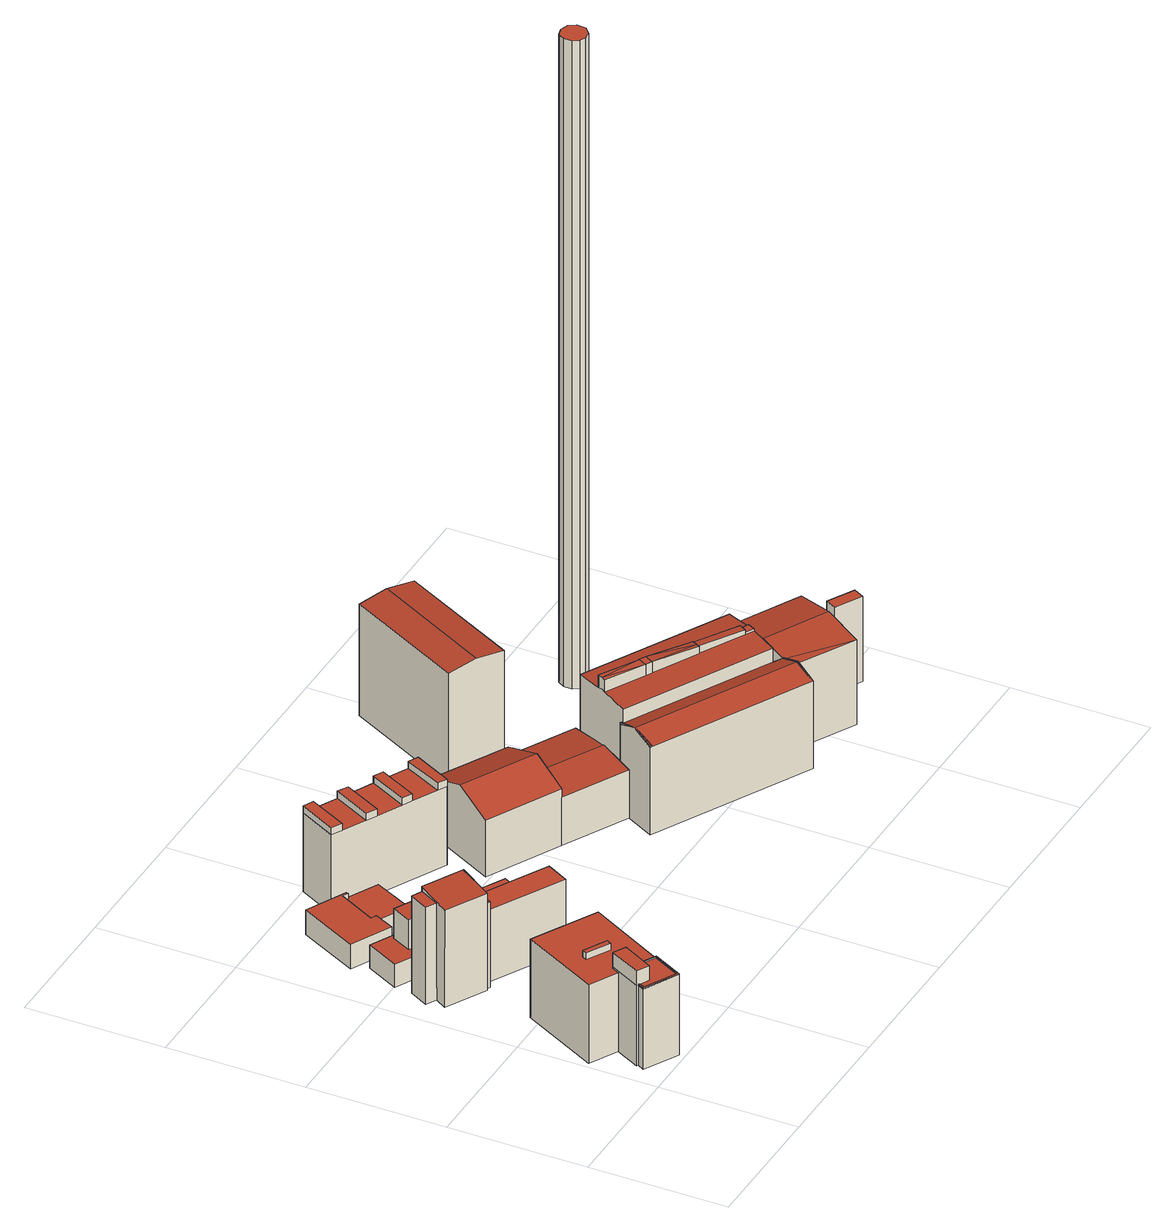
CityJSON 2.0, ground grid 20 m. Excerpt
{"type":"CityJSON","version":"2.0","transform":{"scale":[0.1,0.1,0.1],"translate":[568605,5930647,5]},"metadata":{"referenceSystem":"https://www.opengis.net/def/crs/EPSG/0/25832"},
"CityObjects":{
"building1":{"type":"Building","attributes":{"Grundfläche 2D":"162.082628","Grundhöhe NN":"5.674"},"children":["building1-1","building1-2"],"geometry":[{"type":"MultiSurface","lod":"3","boundaries":[[[0,1,2,3,4,5,6]],[[7,8,9,10,11,12,13,14]],[[15,16,17,18,19,20,21,22]],[[10,23,24,9,8,4,3,2,25]],[[7,26,27,14,28,0,6,5,4,8]],[[28,29,1,0]],[[29,25,2,1]],[[12,11,30,31]],[[12,31,32,15,13]],[[13,15,22,14]],[[14,22,21,28]],[[28,21,20,29]],[[33,25,29,20,19,34]],[[10,25,33,35]],[[11,10,35,30]],[[16,15,32,36]],[[17,16,36,37]],[[18,17,37,38]],[[19,18,38,34]],[[30,35,33,34,38,37,36,32,31]]],"semantics":{"surfaces":[{"type":"RoofSurface"},{"type":"WallSurface"},{"type":"GroundSurface"}],"values":[0,0,0,1,1,1,1,1,1,1,1,1,1,1,1,1,1,1,1,2]}}]},
"building1-1":{"type":"BuildingInstallation","parents":["building1"],"geometry":[{"type":"MultiSurface","lod":"3","boundaries":[[[27,26,39,40,41,24,23,42,43,44]],[[10,11,42,23]],[[11,12,43,42]],[[12,13,44,43]],[[13,14,27,44]],[[39,26,7,45]],[[40,39,45,46]],[[41,40,46,47]],[[24,41,47,9]]],"semantics":{"surfaces":[{"type":"RoofSurface"},{"type":"WallSurface"}],"values":[0,1,1,1,1,1,1,1,1]}}]},
"building1-2":{"type":"BuildingInstallation","parents":["building1"],"geometry":[{"type":"MultiSurface","lod":"3","boundaries":[[[48,49,50,51]],[[51,50,52,53]],[[48,51,53,54]],[[49,48,54,55]],[[50,49,55,52]]],"semantics":{"surfaces":[{"type":"RoofSurface"},{"type":"WallSurface"}],"values":[0,1,1,1,1]}}]},
"building2":{"type":"Building","attributes":{"Grundfläche 2D":"109.145359","Grundhöhe NN":"5.554"},"geometry":[{"type":"Solid","lod":"3","boundaries":[[[[56,57,58,59]],[[60,61,62,63]],[[64,65,66,67,68]],[[69,70,71,72]],[[73,74,75,76]],[[56,59,77,78]],[[57,56,78,79]],[[58,57,79,80]],[[63,62,81,82]],[[60,63,82,83]],[[61,60,83,84]],[[66,65,76,85,77,59]],[[86,67,66,59,58,80]],[[68,67,86,87]],[[65,64,68,87,88,73,76]],[[70,69,89,90]],[[71,70,90,91]],[[61,84,92,72,71,91,81,62]],[[74,73,88,93]],[[72,75,74,93,89,69]],[[75,72,92,85,76]],[[91,90,89,93,88,87,86,80,79,78,77,85,92,84,83,82,81]]]],"semantics":{"surfaces":[{"type":"RoofSurface"},{"type":"WallSurface"},{"type":"GroundSurface"}],"values":[[0,0,0,0,0,1,1,1,1,1,1,1,1,1,1,1,1,1,1,1,1,2]]}}]},
"building3":{"type":"Building","attributes":{"Grundfläche 2D":"60.972011","Grundhöhe NN":"5.519"},"children":["building3-1"],"geometry":[{"type":"Solid","lod":"3","boundaries":[[[[94,95,96,97]],[[95,94,98,99]],[[96,95,99,100]],[[97,96,100,101]],[[94,97,101,98]],[[99,98,101,100]]]],"semantics":{"surfaces":[{"type":"RoofSurface"},{"type":"WallSurface"},{"type":"GroundSurface"}],"values":[[0,1,1,1,1,2]]}}]},
"building3-1":{"type":"BuildingInstallation","parents":["building3"],"geometry":[{"type":"MultiSurface","lod":"3","boundaries":[[[102,103,104,105]],[[106,107,105,104]],[[107,108,102,105]],[[103,102,108,109]],[[104,103,109,106]]],"semantics":{"surfaces":[{"type":"RoofSurface"},{"type":"WallSurface"}],"values":[0,1,1,1,1]}}]},
"building4":{"type":"Building","attributes":{"Grundfläche 2D":"56.326651","Grundhöhe NN":"5.470"},"geometry":[{"type":"Solid","lod":"3","boundaries":[[[[110,111,112,113,114,115,116,117,118]],[[113,112,119,120]],[[114,113,120,121]],[[115,114,121,122]],[[116,115,122,123]],[[124,118,117,116,123,125]],[[110,118,124,126]],[[111,110,126,127]],[[112,111,127,119]],[[119,127,126,124,125,123,122,121,120]]]],"semantics":{"surfaces":[{"type":"RoofSurface"},{"type":"WallSurface"},{"type":"GroundSurface"}],"values":[[0,1,1,1,1,1,1,1,1,2]]}}]},
"building5":{"type":"Building","attributes":{"Grundfläche 2D":"150.031851","Grundhöhe NN":"5.498"},"children":["building5-1","building5-2","building5-3"],"geometry":[{"type":"Solid","lod":"3","boundaries":[[[[128,129,130,131]],[[132,133,134,135,136,137,138,139,140,141]],[[142,143,144,145,146,147]],[[148,149,150,151,152,153,154,155]],[[131,130,139,143]],[[128,131,143,142]],[[129,128,142,140]],[[130,129,140,139]],[[135,134,156,157]],[[145,144,143,139,138,137,136,135,157,158]],[[146,145,158,159]],[[134,133,132,141,140,142,147,146,159,156]],[[160,161,150,149]],[[161,119,151,150]],[[119,127,152,151]],[[127,126,153,152]],[[126,124,154,153]],[[124,125,123,160,149,148,155,154]],[[158,157,156,159]],[[160,123,125,124,126,127,119,161]]]],"semantics":{"surfaces":[{"type":"RoofSurface"},{"type":"WallSurface"},{"type":"GroundSurface"}],"values":[[0,0,0,0,1,1,1,1,1,1,1,1,1,1,1,1,1,1,2,2]]}}]},
"building5-1":{"type":"BuildingInstallation","parents":["building5"],"geometry":[{"type":"MultiSurface","lod":"3","boundaries":[[[162,163,164,165]],[[165,164,144,145]],[[162,165,145,146]],[[163,162,146,147]],[[164,163,147,144]]],"semantics":{"surfaces":[{"type":"RoofSurface"},{"type":"WallSurface"}],"values":[0,1,1,1,1]}}]},
"building5-2":{"type":"BuildingInstallation","parents":["building5"],"geometry":[{"type":"MultiSurface","lod":"3","boundaries":[[[166,167,168,169]],[[169,168,135,136]],[[166,169,136,133]],[[167,166,133,134]],[[168,167,134,135]]],"semantics":{"surfaces":[{"type":"RoofSurface"},{"type":"WallSurface"}],"values":[0,1,1,1,1]}}]},
"building5-3":{"type":"BuildingInstallation","parents":["building5"],"geometry":[{"type":"MultiSurface","lod":"3","boundaries":[[[170,171,172,173]],[[173,172,137,138]],[[170,173,138,141]],[[171,170,141,132]],[[172,171,132,137]]],"semantics":{"surfaces":[{"type":"RoofSurface"},{"type":"WallSurface"}],"values":[0,1,1,1,1]}}]},
"building6":{"type":"Building","attributes":{"Grundfläche 2D":"261.591491","Grundhöhe NN":"5.487"},"geometry":[{"type":"Solid","lod":"3","boundaries":[[[[174,175,176,177,178]],[[179,180,181,182,174,178]],[[183,184,185,186,187]],[[187,188,189,183]],[[176,175,190,191]],[[192,193,181,180,179,178,177,176,191,194]],[[182,181,193,195]],[[185,182,195,196,186]],[[188,187,186,196,197]],[[188,197,190,175,189]],[[185,184,183,189,175,174,182]],[[190,197,196,195,193,192,194,191]]]],"semantics":{"surfaces":[{"type":"RoofSurface"},{"type":"WallSurface"},{"type":"GroundSurface"}],"values":[[0,0,0,0,1,1,1,1,1,1,1,2]]}}]},
"building7":{"type":"Building","attributes":{"Grundfläche 2D":"386.762056","Grundhöhe NN":"5.484"},"children":["building7-1","building7-2","building7-3","building7-4"],"geometry":[{"type":"MultiSurface","lod":"3","boundaries":[[[198,199,200]],[[198,201,202]],[[198,202,203,204]],[[204,199,198]],[[202,205,206,207]],[[207,203,202]],[[208,209,203,207]],[[203,210,204]],[[211,199,204]],[[212,213,214,215,216,217,218,219,220,221]],[[222,223,224,225,226,227,228,229,219,218,217]],[[230,231,232,233,234,235,236,237,238,239,240]],[[241,242,243,244,245,246,247,232,231,248,249]],[[198,200,238,237]],[[237,236,201,198]],[[236,235,202,201]],[[205,202,235,234]],[[233,206,208,207,206,205,234]],[[246,209,208,247]],[[203,209,246,245]],[[245,244,210,203]],[[244,243,204,210]],[[211,204,243,242]],[[242,250,238,200,199,211]],[[194,228,227,226,251,252]],[[228,194,253,254,255,212,221,220,219,229]],[[215,214,213,212,255,256]],[[257,258,222,217,216,215,256,259]],[[223,222,258,260,224]],[[239,225,224,240]],[[248,231,230,240,224,260,261,249]],[[241,249,261,262]],[[225,239,238,250,242,241,262,251,226]],[[253,194,252,251,262,261,260,258,257,259,256,255,254]]],"semantics":{"surfaces":[{"type":"RoofSurface"},{"type":"WallSurface"},{"type":"GroundSurface"}],"values":[0,0,0,0,0,0,0,0,0,0,0,0,0,1,1,1,1,1,1,1,1,1,1,1,1,1,1,1,1,1,1,1,1,2]}}]},
"building7-1":{"type":"BuildingInstallation","parents":["building7"],"geometry":[{"type":"MultiSurface","lod":"3","boundaries":[[[215,263,264,214]],[[264,263,265,222,223,266]],[[216,217,222,265,263,215]],[[218,267,214,264,266,223]]],"semantics":{"surfaces":[{"type":"RoofSurface"},{"type":"WallSurface"}],"values":[0,0,1,1]}}]},
"building7-2":{"type":"BuildingInstallation","parents":["building7"],"geometry":[{"type":"MultiSurface","lod":"3","boundaries":[[[268,221,269,270]],[[271,272,229,273,274]],[[212,213,270,269]],[[268,270,213]],[[271,274,273,275,227]],[[227,228,272,271]],[[272,228,229]],[[269,221,212]]],"semantics":{"surfaces":[{"type":"RoofSurface"},{"type":"WallSurface"}],"values":[0,0,1,1,1,1,1,1]}}]},
"building7-3":{"type":"BuildingInstallation","parents":["building7"],"geometry":[{"type":"MultiSurface","lod":"3","boundaries":[[[206,276,277,208]],[[278,279,276,206,233]],[[279,280,277,276]],[[247,208,277,280,281]]],"semantics":{"surfaces":[{"type":"RoofSurface"},{"type":"WallSurface"}],"values":[0,1,1,1]}}]},
"building7-4":{"type":"BuildingInstallation","parents":["building7"],"geometry":[{"type":"MultiSurface","lod":"3","boundaries":[[[282,283,280,279]],[[282,279,278,230]],[[282,230,231,248,283]],[[280,283,248,281]]],"semantics":{"surfaces":[{"type":"RoofSurface"},{"type":"WallSurface"}],"values":[0,1,1,1]}}]},
"building8":{"type":"Building","attributes":{"Grundfläche 2D":"167.957656","Grundhöhe NN":"5.507"},"geometry":[{"type":"Solid","lod":"3","boundaries":[[[[284,285,286,287]],[[286,288,289,287]],[[285,284,290,291]],[[292,288,286,285,291,293]],[[289,288,292,294]],[[290,284,287,289,294]],[[293,291,290,294,292]]]],"semantics":{"surfaces":[{"type":"RoofSurface"},{"type":"WallSurface"},{"type":"GroundSurface"}],"values":[[0,0,1,1,1,1,2]]}}]},
"building9":{"type":"Building","attributes":{"Grundfläche 2D":"123.701394","Grundhöhe NN":"5.455"},"geometry":[{"type":"Solid","lod":"3","boundaries":[[[[295,296,297]],[[298,295,297,299]],[[300,298,299,301]],[[297,296,302,303]],[[301,299,297,303,304]],[[300,301,304,305]],[[296,295,298,300,305,302]],[[304,303,302,305]]]],"semantics":{"surfaces":[{"type":"RoofSurface"},{"type":"WallSurface"},{"type":"GroundSurface"}],"values":[[0,0,0,1,1,1,1,2]]}}]},
"building10":{"type":"Building","attributes":{"Grundfläche 2D":"10.265426","Grundhöhe NN":"5.570"},"geometry":[{"type":"Solid","lod":"3","boundaries":[[[[306,307,308,309,310,311,312,313,314,315]],[[316,317,314,313]],[[318,316,313,312]],[[317,319,315,314]],[[319,320,306,315]],[[320,321,307,306]],[[321,322,308,307]],[[322,323,309,308]],[[323,324,310,309]],[[324,325,311,310]],[[325,318,312,311]],[[316,318,325,324,323,322,321,320,319,317]]]],"semantics":{"surfaces":[{"type":"RoofSurface"},{"type":"WallSurface"},{"type":"GroundSurface"}],"values":[[0,1,1,1,1,1,1,1,1,1,1,2]]}}]},
"building11":{"type":"Building","attributes":{"Grundfläche 2D":"7.601350","Grundhöhe NN":"5.444"},"geometry":[{"type":"Solid","lod":"3","boundaries":[[[[326,327,328,329]],[[330,331,329,328]],[[331,332,326,329]],[[332,333,327,326]],[[333,330,328,327]],[[333,332,331,330]]]],"semantics":{"surfaces":[{"type":"RoofSurface"},{"type":"WallSurface"},{"type":"GroundSurface"}],"values":[[0,1,1,1,1,2]]}}]}
},
"vertices":[
[70,80,153],[52,90,153],[28,44,153],[30,43,153],[46,35,153],[63,67,153],[64,69,153],[63,67,131],[46,35,131],[32,42,131],[30,43,131],[24,33,131],[74,7,131],[97,51,131],[64,69,131],[97,51,128],[157,163,128],[64,213,128],[5,101,128],[46,79,128],[52,90,128],[70,80,128],[64,69,128],[30,43,132],[32,42,132],[28,44,131],[63,67,132],[64,69,132],[70,80,131],[52,90,131],[24,33,7],[74,7,7],[97,51,7],[28,44,7],[46,79,7],[30,43,7],[157,163,7],[64,213,7],[5,101,7],
[94,50,132],[73,10,132],[28,34,132],[24,33,132],[74,7,132],[97,51,132],[94,50,131],[73,10,131],[28,34,131],
[92,118,138],[58,136,138],[55,129,138],[88,111,138],[55,129,128],[88,111,128],[92,118,128],[58,136,128],
[47,373,156],[32,346,156],[47,338,156],[61,366,156],[179,352,88],[158,314,88],[202,290,88],[223,328,88],[96,293,157],[119,335,164],[61,366,164],[37,321,156],[95,290,156],[108,299,117],[218,240,117],[235,272,117],[126,331,117],[96,293,138],[103,290,138],[126,331,138],[119,335,138],[61,366,6],[47,373,6],[32,346,6],[47,338,6],[202,290,6],[223,328,6],[179,352,6],[158,314,6],[119,335,6],[37,321,6],[95,290,6],[96,293,6],[108,299,6],[218,240,6],[235,272,6],[126,331,6],[103,290,6],
[174,397,40],[75,447,40],[50,399,40],[149,348,40],[174,397,5],[75,447,5],[50,399,5],[149,348,5],
[115,385,86],[129,412,86],[102,426,86],[88,398,86],[102,426,40],[88,398,40],[115,385,40],[129,412,40],
[154,525,43],[162,521,43],[163,524,43],[105,553,43],[62,467,43],[120,438,43],[134,467,43],[130,469,43],[126,471,43],[163,524,5],[105,553,5],[62,467,5],[120,438,5],[134,467,5],[126,471,5],[130,469,5],[154,525,5],[162,521,5],
[211,520,137],[226,512,137],[254,567,137],[239,575,137],[276,487,126],[312,469,126],[325,462,126],[353,517,126],[339,524,126],[304,542,126],[290,549,126],[254,567,126],[226,512,126],[262,494,126],[211,520,126],[239,575,126],[205,592,126],[190,599,126],[162,545,126],[177,537,126],[134,467,35],[180,444,35],[208,501,35],[163,524,35],[162,521,35],[154,525,35],[126,471,35],[130,469,35],[325,462,5],[353,517,5],[190,599,5],[162,545,5],[180,444,5],[208,501,5],
[162,545,137],[177,537,137],[205,592,137],[190,599,137],
[312,469,137],[325,462,137],[353,517,137],[339,524,137],
[262,494,137],[276,487,137],[304,542,137],[290,549,137],
[455,400,87],[429,351,79],[522,302,79],[531,319,82],[548,351,87],[549,354,86],[555,366,85],[576,405,79],[483,454,79],[455,399,116],[455,400,116],[483,454,92],[377,510,92],[349,455,116],[323,406,92],[429,351,92],[429,351,5],[522,302,5],[549,354,5],[576,405,5],[531,319,5],[483,454,5],[377,510,5],[323,406,5],
[609,322,182],[556,357,184],[553,352,184],[618,317,182],[618,318,182],[625,330,182],[616,334,182],[684,283,176],[684,284,176],[686,288,176],[690,294,176],[690,295,176],[616,335,182],[559,364,184],[500,261,140],[502,260,140],[724,143,140],[726,142,140],[741,171,151],[742,172,151],[740,173,151],[516,291,151],[516,290,151],[514,288,150],[756,199,140],[754,200,140],[741,207,140],[534,316,140],[534,317,139],[533,318,139],[531,319,139],[519,297,149],[760,243,165],[763,248,166],[686,288,166],[684,284,165],[684,283,165],[618,318,165],[618,317,165],[609,322,165],[553,352,165],[534,316,161],[741,207,161],[579,400,161],[559,364,165],[616,334,165],[616,335,165],[625,330,165],[690,295,165],[690,294,165],[766,254,165],[785,291,161],[556,357,166],[534,317,5],[533,318,5],[516,291,5],[516,290,5],[500,261,5],[726,142,5],[742,172,5],[756,199,5],[741,171,5],[741,207,5],[785,291,5],[579,400,5],
[741,171,152],[740,172,152],[742,172,152],[740,173,152],[740,172,151],
[516,287,150],[500,261,142],[502,260,142],[533,318,142],[531,319,142],[521,296,149],[532,317,142],[532,317,139],
[748,250,172],[754,260,172],[748,250,165],[748,250,168],[754,260,168],[754,260,165],
[760,243,168],[766,254,168],
[574,711,177],[486,540,177],[524,520,183],[613,692,183],[563,500,177],[652,672,177],[574,711,5],[486,540,5],[563,500,5],[524,520,5],[652,672,5],
[756,199,138],[749,185,136],[839,137,135],[777,238,145],[868,191,145],[805,292,135],[896,244,135],[749,185,5],[839,137,5],[896,244,5],[805,292,5],
[776,516,1006],[764,520,1006],[753,517,1006],[747,507,1006],[747,495,1006],[752,487,1006],[761,483,1006],[772,484,1006],[781,493,1006],[782,506,1006],[772,484,6],[781,493,6],[761,483,6],[782,506,6],[776,516,6],[764,520,6],[753,517,6],[747,507,6],[747,495,6],[752,487,6],
[938,189,135],[900,210,135],[892,195,135],[930,174,135],[892,195,4],[930,174,4],[938,189,4],[900,210,4]
]}
